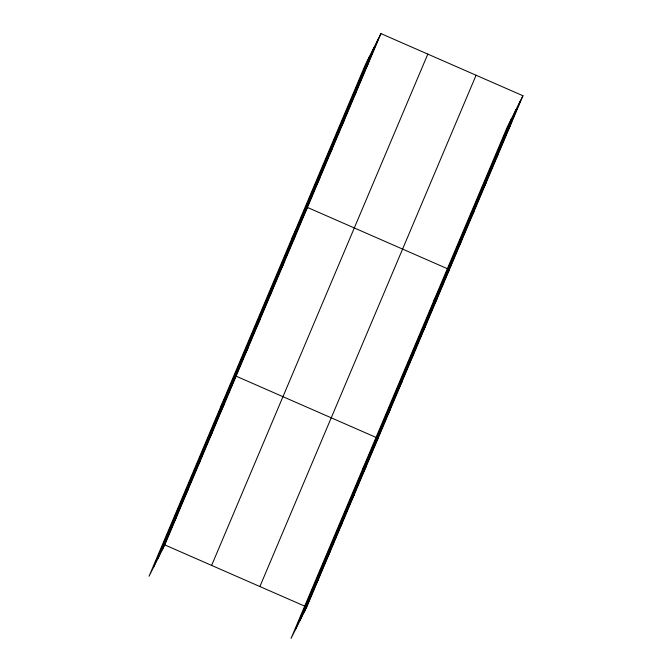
<?xml version="1.0" encoding="UTF-8"?>
<svg xmlns="http://www.w3.org/2000/svg" width="672" height="672" viewBox="0 0 672 672"><rect width="100%" height="100%" fill="white"/><g stroke="black" fill="none" stroke-linecap="round" stroke-linejoin="round"><path stroke-width="1.01" d="M153.426 567.521L369.617 56.23M157.928 558.533L374.119 47.242M162.296 549.814L378.487 38.522M380.948 33.6L365.249 64.957L149.058 576.248L164.758 544.891L380.948 33.6L522.942 95.752L306.751 607.043L291.052 638.4L507.242 127.109L522.942 95.752M211.621 565.404L427.804 54.113M259.896 586.53L476.087 75.247M295.42 629.681L511.61 118.39M299.922 620.693L516.104 109.402M304.29 611.965L520.472 100.682M366.232 67.494L368.701 62.572M353.984 96.466L356.446 91.543M341.729 125.446L344.198 120.523M329.482 154.417L331.943 149.495M317.226 183.389L319.696 178.466M291.74 238.795L307.448 207.438L449.434 269.598L433.734 300.947M293.093 240.484L295.554 235.561M281.198 268.607L283.668 263.684M269.312 296.722L271.774 291.799M257.418 324.845L259.879 319.922M245.532 352.968L247.993 348.046M220.399 407.518L236.099 376.16L378.092 438.32L362.393 469.678M221.752 409.206L224.213 404.284M209.857 437.329L212.318 432.407M197.963 465.452L200.432 460.53M186.077 493.567L188.538 488.645M174.182 521.69L176.652 516.768M508.225 129.654L510.686 124.732M495.978 158.626L498.439 153.703M483.722 187.597L486.192 182.675M471.475 216.569L473.936 211.646M459.22 245.54L461.689 240.618M435.078 302.635L437.548 297.713M423.192 330.758L425.653 325.836M411.298 358.882L413.767 353.959M399.412 386.996L401.873 382.074M387.517 415.12L389.987 410.197M363.737 471.366L366.206 466.444M351.851 499.481L354.312 494.558M339.956 527.604L342.426 522.682M328.07 555.727L330.532 550.805M316.176 583.85L318.646 578.928M164.758 544.891L306.751 607.043"/></g></svg>
